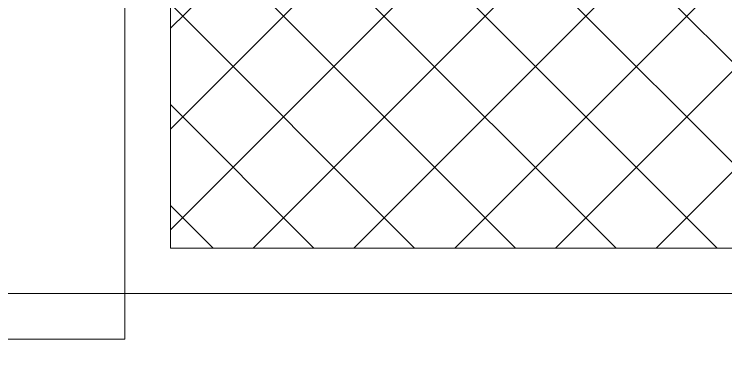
# Model space of a CAD drawing. Extents: x -1439 to 23780, y -1362 to 4476.
# Drawn here: x 21363.15 to 21394.35, y 2799.35 to 2815.25 of the extents above; entities that cross this region are included whole.
import ezdxf

# ---------------------------------------------------------------- set-up
doc = ezdxf.new("R2010")
doc.units = 0
doc.header["$MEASUREMENT"] = 0
doc.layers.get('0').update_dxf_attribs({"color": 9, "lineweight": 9})
for name, color, linetype, lineweight in [('Audi$0$00', 8, 'Continuous', 9), ('Audi$0$06D', 8, 'Continuous', 9), ('Audi$0$09W', 8, 'Continuous', 9), ('Audi$0$14', 8, 'Continuous', 9), ('Audi$0$35', 8, 'Continuous', 9)]:
    doc.layers.add(name, color=color, linetype=linetype, lineweight=lineweight)

# ---------------------------------------------------------------- blocks, each defined once
blk = doc.blocks.new('Audi$0$fsdfsfsfsfd')
at = {"layer": 'Audi$0$06D', "elevation": 0}
blk.add_lwpolyline([(52591.75, -74474.977), (52589.75, -74474.977), (52589.75, -74595.977), (52591.75, -74595.977)], dxfattribs=at)
blk = doc.blocks.new('Audi$0$ÇATI KATI PLANI')
at = {"layer": 'Audi$0$09W'}
h = blk.add_hatch(dxfattribs=at)
h.set_pattern_fill('ANSI37', color=256, scale=25, style=0)
h.set_pattern_definition([(45, (17835, -4e-06), (-2.2097087, 2.2097087), []), (135, (17835, -4e-06), (-2.2097087, -2.2097087), [])])
h.paths.add_polyline_path([(21370, 2825), (21620, 2825), (21620, 2805), (21370, 2805)])
at = {"layer": 'Audi$0$00'}
blk.add_lwpolyline([(21370, 2825), (21620, 2825), (21620, 2805), (21370, 2805)], close=True, dxfattribs=at)
blk.add_lwpolyline([(21370, 2825), (21620, 2825), (21620, 2805), (21370, 2805)], close=True, dxfattribs=at)
at = {"layer": 'Audi$0$14'}
blk.add_lwpolyline([(21368, 2819.3), (21368, 2803), (21622, 2803), (21622, 2820.225)], dxfattribs=at)
at = {"xscale": -1, "rotation": 270}
blk.add_blockref('Audi$0$fsdfsfsfsfd', (95842.977, -49788.75), dxfattribs=at)

msp = doc.modelspace()

# ---------------------------------------------------------------- linework, layer by layer
at = {"layer": 'Audi$0$35'}
msp.add_lwpolyline([(19799.5, 2371), (21815.5, 2371), (21815.5, 2447), (21889.5, 2447), (21889.5, 2553), (21865.5, 2553), (21865.5, 2743), (21815.5, 2743), (21815.5, 2803), (20189.5, 2802.999)], dxfattribs=at)

# ---------------------------------------------------------------- block references
msp.add_blockref('Audi$0$ÇATI KATI PLANI', (0, 0))

doc.saveas('drawing.dxf')
